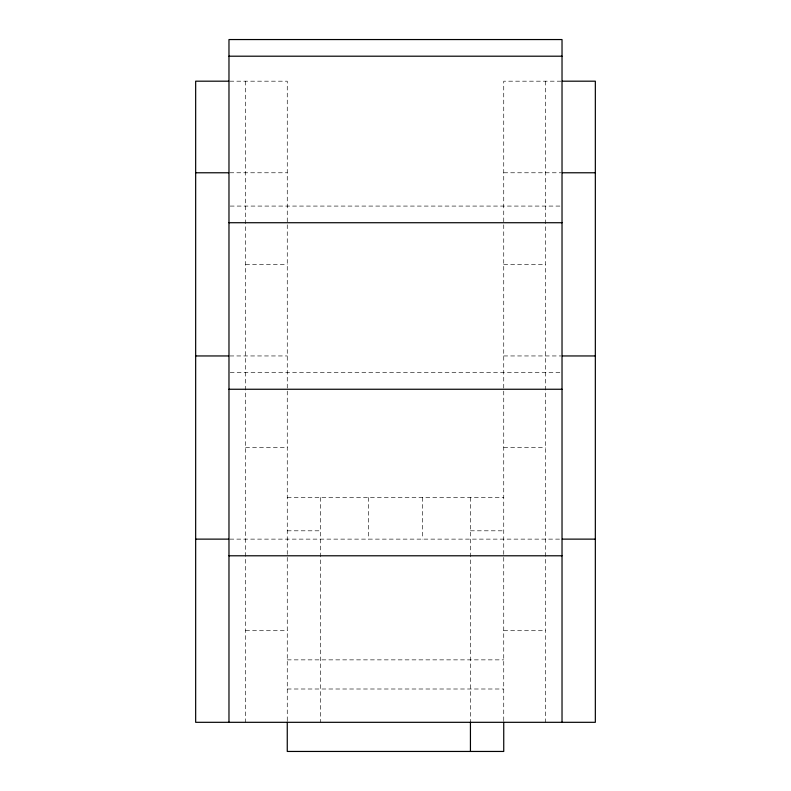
<?xml version="1.0" encoding="UTF-8"?>
<svg xmlns="http://www.w3.org/2000/svg" width="791" height="791" viewBox="0 0 791 791"><rect width="100%" height="100%" fill="white"/><g stroke="black" fill="none" stroke-linecap="round" stroke-linejoin="round"><path stroke-width="0.59" stroke-dasharray="3.96 2.97" d="M229.865 81.186L287.262 81.186L287.262 722.312M561.135 81.186L503.738 81.186L503.738 722.312M229.865 172.774L287.262 172.774M503.738 172.774L561.135 172.774M230.211 206.075L560.789 206.075M245.625 264.362L287.262 264.362M503.738 264.362L545.375 264.362M229.865 355.95L287.262 355.95M503.738 355.95L561.135 355.95M230.211 372.601L560.789 372.601M245.625 447.538L287.262 447.538M503.738 447.538L545.375 447.538M287.262 497.499L503.738 497.499M287.262 530.801L320.563 530.801M470.437 530.801L503.738 530.801M229.865 539.126L562.025 539.126M245.625 630.714L287.262 630.714M503.738 630.714L545.375 630.714M287.262 659.862L503.738 659.862M287.262 689.001L503.738 689.001M545.375 81.186L545.375 722.312M470.437 497.499L470.437 722.312M422.562 497.499L422.562 539.126M368.438 497.499L368.438 539.126M320.563 497.499L320.563 722.312M245.625 81.186L245.625 722.312"/><path stroke-width="1.19" d="M228.975 56.201L562.025 56.201M228.639 81.186L195.664 81.186L195.664 722.312L595.336 722.312L595.336 81.186L562.361 81.186M195.664 172.774L228.639 172.774M562.361 172.774L595.336 172.774M228.975 222.726L562.025 222.726M195.664 355.95L228.639 355.95M562.361 355.95L595.336 355.95M228.975 389.251L562.025 389.251M195.664 539.126L228.639 539.126M562.361 539.126L595.336 539.126M228.975 555.786L562.025 555.786M562.025 722.312L562.025 39.55L228.975 39.55L228.975 722.312M503.738 722.143L503.738 751.45L287.262 751.45L287.262 722.143M470.437 722.143L470.437 751.45"/></g></svg>
